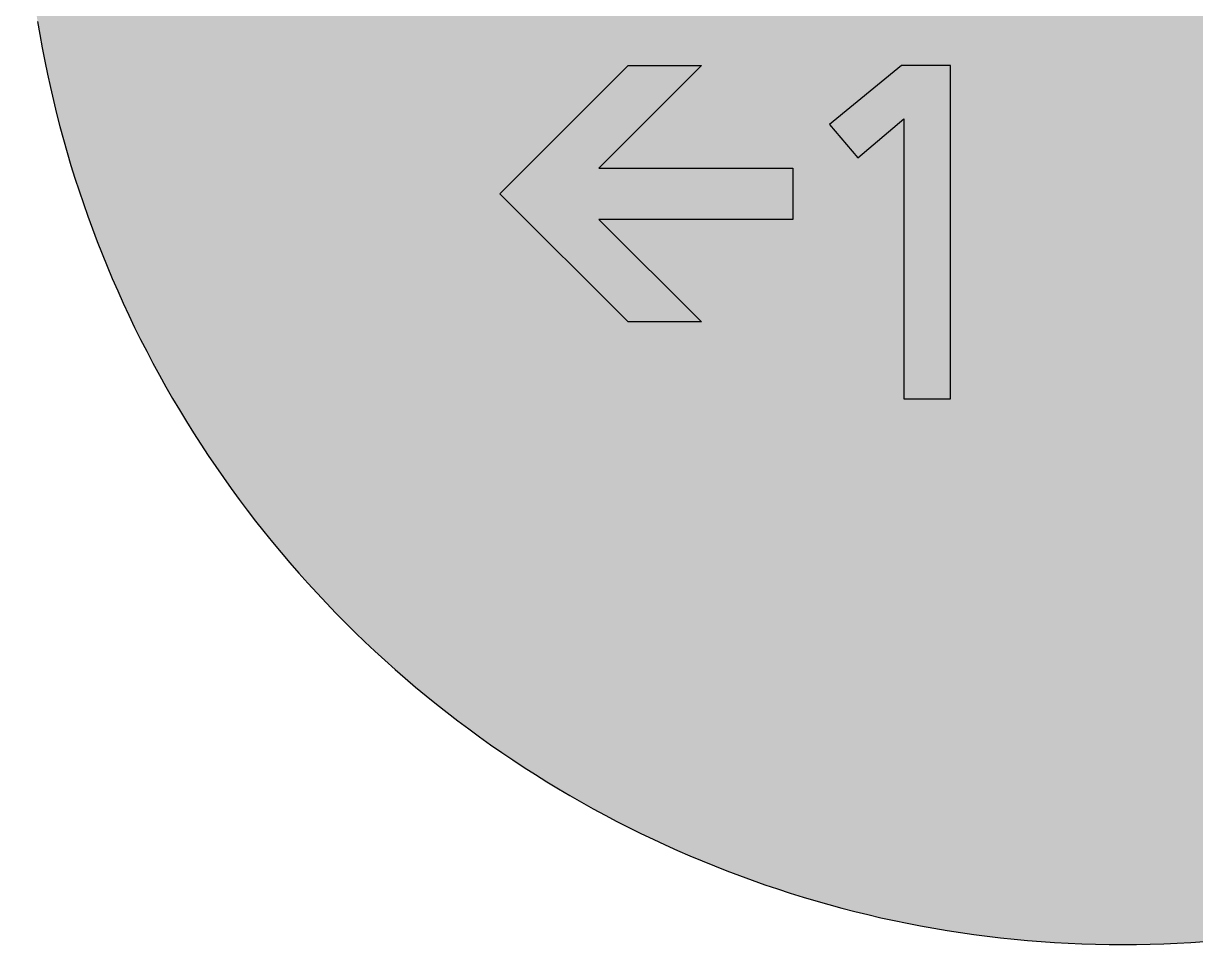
# Model space of a CAD drawing. Header units: millimetres. Extents: x 0 to 212, y 0 to 212.
# Drawn here: x 0.1 to 112.9, y 0.1 to 88.8 of the extents above; entities that cross this region are included whole.
import ezdxf

# ---------------------------------------------------------------- set-up
doc = ezdxf.new("R2010")
doc.units = ezdxf.units.MM

msp = doc.modelspace()

# ---------------------------------------------------------------- hatches: boundary and pattern name
for color, points in [(254, [(211.7189, 105.8869), (211.709, 107.2007), (211.6861, 108.5139), (211.6455, 109.8245), (211.5871, 111.1326), (211.5134, 112.4407), (211.4245, 113.7437), (211.3204, 115.0468), (211.201, 116.3447), (211.0638, 117.6426), (210.9114, 118.9355), (210.7413, 120.2258), (210.5584, 121.5136), (210.3577, 122.7988), (210.1418, 124.079), (209.9107, 125.3566), (209.6643, 126.6292), (209.4027, 127.8992), (209.1258, 129.1641), (208.8337, 130.4239), (208.5264, 131.6812), (208.2038, 132.936), (207.866, 134.1831), (207.5104, 135.4277), (207.1421, 136.6647), (206.7611, 137.8991), (206.3623, 139.1285), (205.9483, 140.3502), (205.5216, 141.5694), (205.0771, 142.781), (204.6199, 143.9901), (204.1474, 145.1915), (203.6623, 146.3853), (203.1619, 147.574), (202.6463, 148.7576), (202.1154, 149.9362), (201.5693, 151.1046), (201.0105, 152.2705), (200.439, 153.4262), (199.8523, 154.5768), (199.2503, 155.7198), (198.6356, 156.8577), (198.0057, 157.9855), (197.3605, 159.1081), (196.7052, 160.2232), (196.0321, 161.3281), (195.3489, 162.4279), (194.6504, 163.5176), (193.9366, 164.6022), (193.2102, 165.6766), (192.471, 166.7434), (191.7167, 167.8), (190.9521, 168.849), (190.1698, 169.8904), (189.3773, 170.9217), (188.5696, 171.9428), (187.7517, 172.9562), (186.9161, 173.9621), (186.0702, 174.9552), (185.2117, 175.9407), (184.338, 176.9161), (183.454, 177.8838), (182.5549, 178.8389), (181.643, 179.7837), (180.721, 180.7185), (179.7837, 181.643), (178.8389, 182.5549), (177.8838, 183.454), (176.9161, 184.338), (175.9407, 185.2117), (174.9552, 186.0702), (173.9621, 186.9161), (172.9562, 187.7492), (171.9428, 188.5696), (170.9217, 189.3773), (169.8904, 190.1698), (168.849, 190.9496), (167.8, 191.7167), (166.7408, 192.471), (165.6766, 193.2102), (164.6022, 193.9366), (163.5176, 194.6504), (162.4279, 195.3489), (161.3281, 196.0321), (160.2232, 196.7052), (159.1081, 197.3631), (157.9855, 198.0057), (156.8577, 198.6356), (155.7198, 199.2503), (154.5768, 199.8523), (153.4262, 200.439), (152.2705, 201.0131), (151.1046, 201.5719), (149.9362, 202.1154), (148.7576, 202.6463), (147.574, 203.1619), (146.3853, 203.6623), (145.1889, 204.15), (143.9875, 204.6199), (142.781, 205.0796), (141.5694, 205.5216), (140.3502, 205.9483), (139.1285, 206.3623), (137.8991, 206.7611), (136.6647, 207.1446), (135.4252, 207.5129), (134.1831, 207.866), (132.9334, 208.2038), (131.6812, 208.5264), (130.4239, 208.8337), (129.1641, 209.1284), (127.8966, 209.4052), (126.6292, 209.6668), (125.3541, 209.9132), (124.0765, 210.1444), (122.7963, 210.3603), (121.5136, 210.5584), (120.2258, 210.7438), (118.9355, 210.9114), (117.6401, 211.0638), (116.3447, 211.201), (115.0468, 211.3229), (113.7437, 211.4271), (112.4382, 211.516), (111.1326, 211.5896), (109.8245, 211.6455), (108.5113, 211.6861), (107.1982, 211.7115), (105.885, 211.7192), (104.5693, 211.7115), (103.2561, 211.6861), (101.9454, 211.6455), (100.6373, 211.5896), (99.3292, 211.516), (98.0262, 211.4271), (96.7232, 211.3229), (95.4253, 211.201), (94.1273, 211.0638), (92.8345, 210.9114), (91.5441, 210.7438), (90.2564, 210.5584), (88.9711, 210.3603), (87.691, 210.1444), (86.4133, 209.9132), (85.1408, 209.6668), (83.8708, 209.4052), (82.6059, 209.1284), (81.346, 208.8337), (80.0887, 208.5264), (78.834, 208.2038), (77.5868, 207.866), (76.3422, 207.5129), (75.1053, 207.1446), (73.8708, 206.7611), (72.6415, 206.3623), (71.4197, 205.9483), (70.2005, 205.5216), (68.9889, 205.0796), (67.7799, 204.6199), (66.5785, 204.15), (65.3847, 203.6623), (64.196, 203.1619), (63.0123, 202.6463), (61.8338, 202.1154), (60.6628, 201.5719), (59.4995, 201.0131), (58.3438, 200.439), (57.1932, 199.8523), (56.0502, 199.2503), (54.9123, 198.6356), (53.7845, 198.0057), (52.6618, 197.3631), (51.5468, 196.7052), (50.4419, 196.0321), (49.342, 195.3489), (48.2524, 194.6504), (47.1678, 193.9366), (46.0934, 193.2102), (45.0266, 192.471), (43.9699, 191.7167), (42.9209, 190.9496), (41.8795, 190.1698), (40.8483, 189.3773), (39.8272, 188.5696), (38.8137, 187.7492), (37.8079, 186.9161), (36.8148, 186.0702), (35.8292, 185.2117), (34.8539, 184.338), (33.8861, 183.454), (32.9311, 182.5549), (31.9862, 181.643), (31.049, 180.7185), (30.1269, 179.7837), (29.2151, 178.8389), (28.3159, 177.8838), (27.432, 176.9161), (26.5582, 175.9407), (25.6997, 174.9552), (24.8539, 173.9621), (24.0208, 172.9562), (23.2004, 171.9428), (22.3926, 170.9217), (21.6002, 169.8904), (20.8204, 168.849), (20.0533, 167.8), (19.2989, 166.7434), (18.5598, 165.6766), (17.8333, 164.6022), (17.1196, 163.5176), (16.4211, 162.4279), (15.7378, 161.3281), (15.0647, 160.2232), (14.4069, 159.1081), (13.7643, 157.9855), (13.1343, 156.8577), (12.5197, 155.7198), (11.9177, 154.5768), (11.3309, 153.4262), (10.7569, 152.2705), (10.1981, 151.1046), (9.6545, 149.9362), (9.1237, 148.7576), (8.6081, 147.574), (8.1077, 146.3853), (7.62, 145.1915), (7.1501, 143.9901), (6.6904, 142.781), (6.2484, 141.5694), (5.8217, 140.3502), (5.4077, 139.1285), (5.0089, 137.8991), (4.6253, 136.6647), (4.257, 135.4277), (3.904, 134.1831), (3.5662, 132.936), (3.2436, 131.6812), (2.9362, 130.4239), (2.6416, 129.1641), (2.3647, 127.8992), (2.1031, 126.6292), (1.8567, 125.3566), (1.6256, 124.079), (1.4097, 122.7988), (1.2116, 121.5136), (1.0262, 120.2258), (0.8585, 118.9355), (0.7061, 117.6426), (0.569, 116.3447), (0.447, 115.0468), (0.3429, 113.7437), (0.254, 112.4407), (0.1803, 111.1326), (0.1245, 109.8245), (0.0838, 108.5139), (0.0584, 107.2007), (0.0508, 105.885), (0.0584, 104.5718), (0.0838, 103.2586), (0.1245, 101.9454), (0.1803, 100.6373), (0.254, 99.3318), (0.3429, 98.0262), (0.447, 96.7232), (0.569, 95.4253), (0.7061, 94.1299), (0.8585, 92.8345), (1.0262, 91.5441), (1.2116, 90.2564), (1.4097, 88.9737), (1.6256, 87.6935), (1.8567, 86.4159), (2.1031, 85.1408), (2.3647, 83.8733), (2.6416, 82.6059), (2.9362, 81.346), (3.2436, 80.0887), (3.5662, 78.8365), (3.904, 77.5868), (4.257, 76.3448), (4.6253, 75.1053), (5.0089, 73.8708), (5.4077, 72.6415), (5.8217, 71.4197), (6.2484, 70.2005), (6.6904, 68.9889), (7.1501, 67.7824), (7.62, 66.581), (8.1077, 65.3847), (8.6081, 64.196), (9.1237, 63.0123), (9.6545, 61.8338), (10.1981, 60.6654), (10.7569, 59.4995), (11.3309, 58.3438), (11.9177, 57.1932), (12.5197, 56.0502), (13.1343, 54.9123), (13.7643, 53.7845), (14.4069, 52.6618), (15.0647, 51.5468), (15.7378, 50.4419), (16.4211, 49.342), (17.1196, 48.2524), (17.8333, 47.1678), (18.5598, 46.0934), (19.2989, 45.0291), (20.0533, 43.9699), (20.8204, 42.9209), (21.6002, 41.8795), (22.3926, 40.8483), (23.2004, 39.8272), (24.0208, 38.8137), (24.8539, 37.8079), (25.6997, 36.8148), (26.5582, 35.8292), (27.432, 34.8539), (28.3159, 33.8861), (29.2151, 32.9311), (30.1269, 31.9862), (31.049, 31.049), (31.9862, 30.1269), (32.9311, 29.2151), (33.8861, 28.3159), (34.8539, 27.432), (35.8292, 26.5582), (36.8148, 25.6997), (37.8079, 24.8539), (38.8137, 24.0182), (39.8272, 23.2004), (40.8483, 22.3926), (41.8795, 21.6002), (42.9209, 20.8178), (43.9699, 20.0533), (45.0266, 19.2989), (46.0934, 18.5598), (47.1678, 17.8333), (48.2524, 17.1196), (49.342, 16.4211), (50.4419, 15.7378), (51.5468, 15.0647), (52.6618, 14.4094), (53.7845, 13.7643), (54.9123, 13.1343), (56.0502, 12.5197), (57.1932, 11.9177), (58.3438, 11.3309), (59.4995, 10.7594), (60.6628, 10.2006), (61.8338, 9.6545), (63.0123, 9.1237), (64.196, 8.6081), (65.3847, 8.1077), (66.5785, 7.6225), (67.7799, 7.1501), (68.9889, 6.6929), (70.2005, 6.2484), (71.4197, 5.8217), (72.6415, 5.4077), (73.8708, 5.0089), (75.1053, 4.6279), (76.3422, 4.2596), (77.5868, 3.904), (78.834, 3.5662), (80.0887, 3.2436), (81.346, 2.9362), (82.6059, 2.6441), (83.8708, 2.3673), (85.1408, 2.1057), (86.4133, 1.8593), (87.691, 1.6281), (88.9711, 1.4122), (90.2564, 1.2116), (91.5441, 1.0287), (92.8345, 0.8585), (94.1273, 0.7061), (95.4253, 0.569), (96.7232, 0.4496), (98.0262, 0.3454), (99.3292, 0.2565), (100.6373, 0.1829), (101.9454, 0.1245), (103.2561, 0.0838), (104.5693, 0.061), (105.885, 0.0533), (107.1982, 0.061), (108.5113, 0.0838), (109.8245, 0.1245), (111.1326, 0.1829), (112.4382, 0.2565), (113.7437, 0.3454), (115.0468, 0.4496), (116.3447, 0.569), (117.6401, 0.7061), (118.9355, 0.8585), (120.2258, 1.0287), (121.5136, 1.2116), (122.7963, 1.4122), (124.0765, 1.6281), (125.3541, 1.8593), (126.6292, 2.1057), (127.8966, 2.3673), (129.1641, 2.6441), (130.4239, 2.9362), (131.6812, 3.2436), (132.9334, 3.5662), (134.1831, 3.904), (135.4252, 4.2596), (136.6647, 4.6279), (137.8991, 5.0089), (139.1285, 5.4077), (140.3502, 5.8217), (141.5694, 6.2484), (142.781, 6.6929), (143.9875, 7.1501), (145.1889, 7.6225), (146.3853, 8.1077), (147.574, 8.6081), (148.7576, 9.1237), (149.9362, 9.6545), (151.1046, 10.2006), (152.2705, 10.7594), (153.4262, 11.3309), (154.5768, 11.9177), (155.7198, 12.5197), (156.8577, 13.1343), (157.9855, 13.7643), (159.1081, 14.4094), (160.2232, 15.0647), (161.3281, 15.7378), (162.4279, 16.4211), (163.5176, 17.1196), (164.6022, 17.8333), (165.6766, 18.5598), (166.7408, 19.2989), (167.8, 20.0533), (168.849, 20.8178), (169.8904, 21.6002), (170.9217, 22.3926), (171.9428, 23.2004), (172.9562, 24.0182), (173.9621, 24.8539), (174.9552, 25.6997), (175.9407, 26.5582), (176.9161, 27.432), (177.8838, 28.3159), (178.8389, 29.2151), (179.7837, 30.1269), (180.721, 31.049), (181.643, 31.9862), (182.5549, 32.9311), (183.454, 33.8861), (184.338, 34.8539), (185.2117, 35.8292), (186.0702, 36.8148), (186.9161, 37.8079), (187.7517, 38.8137), (188.5696, 39.8272), (189.3773, 40.8483), (190.1698, 41.8795), (190.9521, 42.9209), (191.7167, 43.9699), (192.471, 45.0291), (193.2102, 46.0934), (193.9366, 47.1678), (194.6504, 48.2524), (195.3489, 49.342), (196.0321, 50.4419), (196.7052, 51.5468), (197.3605, 52.6618), (198.0057, 53.7845), (198.6356, 54.9123), (199.2503, 56.0502), (199.8523, 57.1932), (200.439, 58.3438), (201.0105, 59.4995), (201.5693, 60.6654), (202.1154, 61.8338), (202.6463, 63.0123), (203.1619, 64.196), (203.6623, 65.3847), (204.1474, 66.581), (204.6199, 67.7824), (205.0771, 68.9889), (205.5216, 70.2005), (205.9483, 71.4197), (206.3623, 72.6415), (206.7611, 73.8708), (207.1421, 75.1053), (207.5104, 76.3448), (207.866, 77.5868), (208.2038, 78.8365), (208.5264, 80.0887), (208.8337, 81.346), (209.1258, 82.6059), (209.4027, 83.8733), (209.6643, 85.1408), (209.9107, 86.4159), (210.1418, 87.6935), (210.3577, 88.9737), (210.5584, 90.2564), (210.7413, 91.5441), (210.9114, 92.8345), (211.0638, 94.1299), (211.201, 95.4253), (211.3204, 96.7232), (211.4245, 98.0262), (211.5134, 99.3318), (211.5871, 100.6373), (211.6455, 101.9454), (211.6861, 103.2586), (211.709, 104.5718), (211.7166, 105.885)]), (59, [(45.9133, 72.3731), (58.2605, 84.7203), (65.3161, 84.7203), (55.4383, 74.8425), (74.1355, 74.8425), (74.1355, 69.9036), (55.4383, 69.9036), (65.3161, 60.0258), (58.2605, 60.0258)]), (59, [(84.8184, 52.6175), (89.3135, 52.6175), (89.3135, 84.7203), (84.5894, 84.7203), (77.6633, 79.0328), (80.3698, 75.8222), (84.8184, 79.5828)])]:
    msp.add_hatch(color=color).paths.add_polyline_path(points)
h = msp.add_hatch(color=59)
edge = h.paths.add_edge_path()
edge.add_line((106.2358, 68.622), (106.233, 68.1228))
edge.add_line((106.233, 68.1228), (106.233, 67.6402))
edge.add_line((106.233, 67.6402), (106.2279, 67.1678))
edge.add_line((106.2279, 67.1678), (106.2228, 66.708))
edge.add_line((106.2228, 66.708), (106.2177, 66.261))
edge.add_line((106.2177, 66.261), (106.2076, 65.8266))
edge.add_line((106.2076, 65.8266), (106.1999, 65.4025))
edge.add_line((106.1999, 65.4025), (106.1872, 64.991))
edge.add_line((106.1872, 64.991), (106.1745, 64.5897))
edge.add_line((106.1745, 64.5897), (106.1618, 64.201))
edge.add_line((106.1618, 64.201), (106.1466, 63.8226))
edge.add_line((106.1466, 63.8226), (106.1288, 63.4543))
edge.add_line((106.1288, 63.4543), (106.1085, 63.0987))
edge.add_line((106.1085, 63.0987), (106.0882, 62.7532))
edge.add_line((106.0882, 62.7532), (106.0679, 62.418))
edge.add_line((106.0679, 62.418), (106.0425, 62.0954))
edge.add_line((106.0425, 62.0954), (106.0171, 61.7804))
edge.add_line((106.0171, 61.7804), (105.9917, 61.4756))
edge.add_line((105.9917, 61.4756), (105.9612, 61.1835))
edge.add_line((105.9612, 61.1835), (105.9307, 60.899))
edge.add_line((105.9307, 60.899), (105.9002, 60.6247))
edge.add_line((105.9002, 60.6247), (105.8647, 60.358))
edge.add_line((105.8647, 60.358), (105.8291, 60.104))
edge.add_line((105.8291, 60.104), (105.791, 59.8576))
edge.add_line((105.791, 59.8576), (105.7529, 59.6189))
edge.add_line((105.7529, 59.6189), (105.7123, 59.3903))
edge.add_line((105.7123, 59.3903), (105.6691, 59.1718))
edge.add_line((105.6691, 59.1718), (105.6234, 58.961))
edge.add_line((105.6234, 58.961), (105.5776, 58.7578))
edge.add_line((105.5776, 58.7578), (105.5294, 58.5622))
edge.add_line((105.5294, 58.5622), (105.4786, 58.3768))
edge.add_line((105.4786, 58.3768), (105.4252, 58.199))
edge.add_line((105.4252, 58.199), (105.3719, 58.0288))
edge.add_line((105.3719, 58.0288), (105.316, 57.8663))
edge.add_line((105.316, 57.8663), (105.2576, 57.7113))
edge.add_line((105.2576, 57.7113), (105.1966, 57.564))
edge.add_line((105.1966, 57.564), (105.1357, 57.4243))
edge.add_line((105.1357, 57.4243), (105.0722, 57.2897))
edge.add_line((105.0722, 57.2897), (105.0061, 57.1652))
edge.add_line((105.0061, 57.1652), (104.9376, 57.0433))
edge.add_line((104.9376, 57.0433), (104.869, 56.9316))
edge.add_line((104.869, 56.9316), (104.7953, 56.8249))
edge.add_line((104.7953, 56.8249), (104.7217, 56.7258))
edge.add_line((104.7217, 56.7258), (104.6455, 56.6318))
edge.add_line((104.6455, 56.6318), (104.5667, 56.5429))
edge.add_line((104.5667, 56.5429), (104.4854, 56.4617))
edge.add_line((104.4854, 56.4617), (104.4042, 56.3855))
edge.add_line((104.4042, 56.3855), (104.3178, 56.3169))
edge.add_line((104.3178, 56.3169), (104.2314, 56.2508))
edge.add_line((104.2314, 56.2508), (104.1425, 56.1899))
edge.add_line((104.1425, 56.1899), (104.0511, 56.1365))
edge.add_line((104.0511, 56.1365), (103.9571, 56.0857))
edge.add_line((103.9571, 56.0857), (103.8631, 56.0426))
edge.add_line((103.8631, 56.0426), (103.7641, 56.0019))
edge.add_line((103.7641, 56.0019), (103.665, 55.9664))
edge.add_line((103.665, 55.9664), (103.5609, 55.9359))
edge.add_line((103.5609, 55.9359), (103.4567, 55.9079))
edge.add_line((103.4567, 55.9079), (103.3501, 55.8851))
edge.add_line((103.3501, 55.8851), (103.2408, 55.8673))
edge.add_line((103.2408, 55.8673), (103.1291, 55.8521))
edge.add_line((103.1291, 55.8521), (103.0148, 55.8394))
edge.add_line((103.0148, 55.8394), (102.8979, 55.8317))
edge.add_line((102.8979, 55.8317), (102.7786, 55.8267))
edge.add_line((102.7786, 55.8267), (102.6566, 55.8267))
edge.add_line((102.6566, 55.8267), (102.5322, 55.8267))
edge.add_line((102.5322, 55.8267), (102.4077, 55.8343))
edge.add_line((102.4077, 55.8343), (102.2883, 55.8444))
edge.add_line((102.2883, 55.8444), (102.1715, 55.8571))
edge.add_line((102.1715, 55.8571), (102.0572, 55.8775))
edge.add_line((102.0572, 55.8775), (101.9429, 55.9003))
edge.add_line((101.9429, 55.9003), (101.8337, 55.9283))
edge.add_line((101.8337, 55.9283), (101.727, 55.9613))
edge.add_line((101.727, 55.9613), (101.6229, 55.9994))
edge.add_line((101.6229, 55.9994), (101.5187, 56.0426))
edge.add_line((101.5187, 56.0426), (101.4197, 56.0883))
edge.add_line((101.4197, 56.0883), (101.3231, 56.1416))
edge.add_line((101.3231, 56.1416), (101.2266, 56.2))
edge.add_line((101.2266, 56.2), (101.1352, 56.2635))
edge.add_line((101.1352, 56.2635), (101.0437, 56.3321))
edge.add_line((101.0437, 56.3321), (100.9574, 56.4058))
edge.add_line((100.9574, 56.4058), (100.871, 56.4871))
edge.add_line((100.871, 56.4871), (100.7872, 56.5709))
edge.add_line((100.7872, 56.5709), (100.7085, 56.6623))
edge.add_line((100.7085, 56.6623), (100.6297, 56.7614))
edge.add_line((100.6297, 56.7614), (100.5535, 56.8655))
edge.add_line((100.5535, 56.8655), (100.4773, 56.9747))
edge.add_line((100.4773, 56.9747), (100.4062, 57.0916))
edge.add_line((100.4062, 57.0916), (100.3376, 57.2135))
edge.add_line((100.3376, 57.2135), (100.269, 57.343))
edge.add_line((100.269, 57.343), (100.203, 57.4802))
edge.add_line((100.203, 57.4802), (100.1395, 57.6224))
edge.add_line((100.1395, 57.6224), (100.0785, 57.7723))
edge.add_line((100.0785, 57.7723), (100.0201, 57.9272))
edge.add_line((100.0201, 57.9272), (99.9617, 58.0923))
edge.add_line((99.9617, 58.0923), (99.9058, 58.2625))
edge.add_line((99.9058, 58.2625), (99.855, 58.4403))
edge.add_line((99.855, 58.4403), (99.8017, 58.6257))
edge.add_line((99.8017, 58.6257), (99.7534, 58.8188))
edge.add_line((99.7534, 58.8188), (99.7052, 59.0194))
edge.add_line((99.7052, 59.0194), (99.662, 59.2277))
edge.add_line((99.662, 59.2277), (99.6163, 59.4436))
edge.add_line((99.6163, 59.4436), (99.5756, 59.6671))
edge.add_line((99.5756, 59.6671), (99.535, 59.8983))
edge.add_line((99.535, 59.8983), (99.4994, 60.1396))
edge.add_line((99.4994, 60.1396), (99.4613, 60.386))
edge.add_line((99.4613, 60.386), (99.4283, 60.6425))
edge.add_line((99.4283, 60.6425), (99.3953, 60.9092))
edge.add_line((99.3953, 60.9092), (99.3648, 61.1835))
edge.add_line((99.3648, 61.1835), (99.3343, 61.4655))
edge.add_line((99.3343, 61.4655), (99.3089, 61.755))
edge.add_line((99.3089, 61.755), (99.281, 62.0573))
edge.add_line((99.281, 62.0573), (99.2581, 62.3646))
edge.add_line((99.2581, 62.3646), (99.2353, 62.6847))
edge.add_line((99.2353, 62.6847), (99.2149, 63.0098))
edge.add_line((99.2149, 63.0098), (99.1946, 63.3476))
edge.add_line((99.1946, 63.3476), (99.1768, 63.693))
edge.add_line((99.1768, 63.693), (99.1616, 64.0486))
edge.add_line((99.1616, 64.0486), (99.1464, 64.4144))
edge.add_line((99.1464, 64.4144), (99.1337, 64.7903))
edge.add_line((99.1337, 64.7903), (99.1235, 65.1739))
edge.add_line((99.1235, 65.1739), (99.1133, 65.5701))
edge.add_line((99.1133, 65.5701), (99.1032, 65.974))
edge.add_line((99.1032, 65.974), (99.0956, 66.388))
edge.add_line((99.0956, 66.388), (99.0905, 66.8147))
edge.add_line((99.0905, 66.8147), (99.0854, 67.249))
edge.add_line((99.0854, 67.249), (99.0829, 67.6961))
edge.add_line((99.0829, 67.6961), (99.0803, 68.1533))
edge.add_line((99.0803, 68.1533), (99.0803, 68.6206))
edge.add_line((99.0803, 68.6206), (99.0803, 69.0956))
edge.add_line((99.0803, 69.0956), (99.0829, 69.5604))
edge.add_line((99.0829, 69.5604), (99.0854, 70.0151))
edge.add_line((99.0854, 70.0151), (99.0905, 70.4596))
edge.add_line((99.0905, 70.4596), (99.0981, 70.8914))
edge.add_line((99.0981, 70.8914), (99.1057, 71.313))
edge.add_line((99.1057, 71.313), (99.1159, 71.7245))
edge.add_line((99.1159, 71.7245), (99.1286, 72.1233))
edge.add_line((99.1286, 72.1233), (99.1413, 72.5145))
edge.add_line((99.1413, 72.5145), (99.1565, 72.8955))
edge.add_line((99.1565, 72.8955), (99.1718, 73.2638))
edge.add_line((99.1718, 73.2638), (99.1895, 73.6244))
edge.add_line((99.1895, 73.6244), (99.2099, 73.975))
edge.add_line((99.2099, 73.975), (99.2302, 74.3153))
edge.add_line((99.2302, 74.3153), (99.253, 74.6481))
edge.add_line((99.253, 74.6481), (99.2784, 74.9681))
edge.add_line((99.2784, 74.9681), (99.3038, 75.2805))
edge.add_line((99.3038, 75.2805), (99.3318, 75.5828))
edge.add_line((99.3318, 75.5828), (99.3597, 75.8774))
edge.add_line((99.3597, 75.8774), (99.3927, 76.1619))
edge.add_line((99.3927, 76.1619), (99.4258, 76.4388))
edge.add_line((99.4258, 76.4388), (99.4588, 76.7055))
edge.add_line((99.4588, 76.7055), (99.4969, 76.962))
edge.add_line((99.4969, 76.962), (99.535, 77.2135))
edge.add_line((99.535, 77.2135), (99.5731, 77.4548))
edge.add_line((99.5731, 77.4548), (99.6163, 77.6884))
edge.add_line((99.6163, 77.6884), (99.6594, 77.912))
edge.add_line((99.6594, 77.912), (99.7052, 78.1279))
edge.add_line((99.7052, 78.1279), (99.7534, 78.3387))
edge.add_line((99.7534, 78.3387), (99.8017, 78.5393))
edge.add_line((99.8017, 78.5393), (99.8525, 78.7324))
edge.add_line((99.8525, 78.7324), (99.9058, 78.9178))
edge.add_line((99.9058, 78.9178), (99.9592, 79.0956))
edge.add_line((99.9592, 79.0956), (100.0176, 79.2658))
edge.add_line((100.0176, 79.2658), (100.076, 79.4283))
edge.add_line((100.076, 79.4283), (100.1344, 79.5833))
edge.add_line((100.1344, 79.5833), (100.1979, 79.7331))
edge.add_line((100.1979, 79.7331), (100.2614, 79.8754))
edge.add_line((100.2614, 79.8754), (100.3275, 80.01))
edge.add_line((100.3275, 80.01), (100.396, 80.1395))
edge.add_line((100.396, 80.1395), (100.4672, 80.2615))
edge.add_line((100.4672, 80.2615), (100.5383, 80.3758))
edge.add_line((100.5383, 80.3758), (100.6119, 80.485))
edge.add_line((100.6119, 80.485), (100.6881, 80.5891))
edge.add_line((100.6881, 80.5891), (100.7669, 80.6856))
edge.add_line((100.7669, 80.6856), (100.8482, 80.7745))
edge.add_line((100.8482, 80.7745), (100.9294, 80.8609))
edge.add_line((100.9294, 80.8609), (101.0133, 80.9396))
edge.add_line((101.0133, 80.9396), (101.1022, 81.0133))
edge.add_line((101.1022, 81.0133), (101.1885, 81.0793))
edge.add_line((101.1885, 81.0793), (101.28, 81.1428))
edge.add_line((101.28, 81.1428), (101.3739, 81.1987))
edge.add_line((101.3739, 81.1987), (101.4679, 81.2495))
edge.add_line((101.4679, 81.2495), (101.5644, 81.2978))
edge.add_line((101.5644, 81.2978), (101.6635, 81.3384))
edge.add_line((101.6635, 81.3384), (101.7651, 81.3765))
edge.add_line((101.7651, 81.3765), (101.8692, 81.407))
edge.add_line((101.8692, 81.407), (101.9759, 81.4349))
edge.add_line((101.9759, 81.4349), (102.0826, 81.4578))
edge.add_line((102.0826, 81.4578), (102.1944, 81.4756))
edge.add_line((102.1944, 81.4756), (102.3061, 81.4908))
edge.add_line((102.3061, 81.4908), (102.4204, 81.501))
edge.add_line((102.4204, 81.501), (102.5373, 81.5061))
edge.add_line((102.5373, 81.5061), (102.6566, 81.5086))
edge.add_line((102.6566, 81.5086), (102.7735, 81.5061))
edge.add_line((102.7735, 81.5061), (102.8903, 81.501))
edge.add_line((102.8903, 81.501), (103.0021, 81.4934))
edge.add_line((103.0021, 81.4934), (103.1138, 81.4807))
edge.add_line((103.1138, 81.4807), (103.2205, 81.4654))
edge.add_line((103.2205, 81.4654), (103.3272, 81.4451))
edge.add_line((103.3272, 81.4451), (103.4339, 81.4222))
edge.add_line((103.4339, 81.4222), (103.5355, 81.3943))
edge.add_line((103.5355, 81.3943), (103.6345, 81.3613))
edge.add_line((103.6345, 81.3613), (103.7336, 81.3257))
edge.add_line((103.7336, 81.3257), (103.8301, 81.2851))
edge.add_line((103.8301, 81.2851), (103.9241, 81.2394))
edge.add_line((103.9241, 81.2394), (104.0155, 81.1886))
edge.add_line((104.0155, 81.1886), (104.107, 81.1327))
edge.add_line((104.107, 81.1327), (104.1933, 81.0692))
edge.add_line((104.1933, 81.0692), (104.2797, 81.0031))
edge.add_line((104.2797, 81.0031), (104.3635, 80.932))
edge.add_line((104.3635, 80.932), (104.4473, 80.8533))
edge.add_line((104.4473, 80.8533), (104.5261, 80.7695))
edge.add_line((104.5261, 80.7695), (104.6048, 80.6806))
edge.add_line((104.6048, 80.6806), (104.681, 80.584))
edge.add_line((104.681, 80.584), (104.7547, 80.4824))
edge.add_line((104.7547, 80.4824), (104.8283, 80.3758))
edge.add_line((104.8283, 80.3758), (104.8969, 80.2589))
edge.add_line((104.8969, 80.2589), (104.9655, 80.1395))
edge.add_line((104.9655, 80.1395), (105.0315, 80.01))
edge.add_line((105.0315, 80.01), (105.0976, 79.8754))
edge.add_line((105.0976, 79.8754), (105.1611, 79.7331))
edge.add_line((105.1611, 79.7331), (105.222, 79.5833))
edge.add_line((105.222, 79.5833), (105.2805, 79.4258))
edge.add_line((105.2805, 79.4258), (105.3363, 79.2607))
edge.add_line((105.3363, 79.2607), (105.3922, 79.088))
edge.add_line((105.3922, 79.088), (105.4456, 78.9076))
edge.add_line((105.4456, 78.9076), (105.4964, 78.7197))
edge.add_line((105.4964, 78.7197), (105.5472, 78.5241))
edge.add_line((105.5472, 78.5241), (105.5954, 78.3184))
edge.add_line((105.5954, 78.3184), (105.6411, 78.105))
edge.add_line((105.6411, 78.105), (105.6843, 77.884))
edge.add_line((105.6843, 77.884), (105.7275, 77.6529))
edge.add_line((105.7275, 77.6529), (105.7681, 77.4141))
edge.add_line((105.7681, 77.4141), (105.8062, 77.1652))
edge.add_line((105.8062, 77.1652), (105.8443, 76.9087))
edge.add_line((105.8443, 76.9087), (105.8799, 76.642))
edge.add_line((105.8799, 76.642), (105.9129, 76.3651))
edge.add_line((105.9129, 76.3651), (105.9459, 76.0781))
edge.add_line((105.9459, 76.0781), (105.9739, 75.7834))
edge.add_line((105.9739, 75.7834), (106.0044, 75.4786))
edge.add_line((106.0044, 75.4786), (106.0298, 75.1611))
edge.add_line((106.0298, 75.1611), (106.0552, 74.836))
edge.add_line((106.0552, 74.836), (106.078, 74.5007))
edge.add_line((106.078, 74.5007), (106.1009, 74.1528))
edge.add_line((106.1009, 74.1528), (106.1212, 73.7946))
edge.add_line((106.1212, 73.7946), (106.139, 73.4263))
edge.add_line((106.139, 73.4263), (106.1568, 73.0479))
edge.add_line((106.1568, 73.0479), (106.172, 72.6567))
edge.add_line((106.172, 72.6567), (106.1847, 72.2554))
edge.add_line((106.1847, 72.2554), (106.1974, 71.8439))
edge.add_line((106.1974, 71.8439), (106.2076, 71.4172))
edge.add_line((106.2076, 71.4172), (106.2152, 70.9828))
edge.add_line((106.2152, 70.9828), (106.2228, 70.5333))
edge.add_line((106.2228, 70.5333), (106.2279, 70.0735))
edge.add_line((106.2279, 70.0735), (106.2304, 69.6011))
edge.add_line((106.2304, 69.6011), (106.233, 69.1185))
edge.add_line((106.233, 69.1185), (106.2355, 68.6206))
edge = h.paths.add_edge_path(flags=16)
edge.add_line((110.7765, 68.622), (110.7745, 69.1794))
edge.add_line((110.7745, 69.1794), (110.7694, 69.7255))
edge.add_line((110.7694, 69.7255), (110.7592, 70.2615))
edge.add_line((110.7592, 70.2615), (110.7491, 70.7873))
edge.add_line((110.7491, 70.7873), (110.7338, 71.3003))
edge.add_line((110.7338, 71.3003), (110.7135, 71.8058))
edge.add_line((110.7135, 71.8058), (110.6932, 72.2986))
edge.add_line((110.6932, 72.2986), (110.6678, 72.7812))
edge.add_line((110.6678, 72.7812), (110.6373, 73.2536))
edge.add_line((110.6373, 73.2536), (110.6043, 73.7159))
edge.add_line((110.6043, 73.7159), (110.5687, 74.168))
edge.add_line((110.5687, 74.168), (110.5281, 74.61))
edge.add_line((110.5281, 74.61), (110.4849, 75.0418))
edge.add_line((110.4849, 75.0418), (110.4392, 75.4634))
edge.add_line((110.4392, 75.4634), (110.3859, 75.8749))
edge.add_line((110.3859, 75.8749), (110.3325, 76.2762))
edge.add_line((110.3325, 76.2762), (110.2741, 76.6674))
edge.add_line((110.2741, 76.6674), (110.2106, 77.0509))
edge.add_line((110.2106, 77.0509), (110.1446, 77.4217))
edge.add_line((110.1446, 77.4217), (110.076, 77.785))
edge.add_line((110.076, 77.785), (109.9998, 78.138))
edge.add_line((109.9998, 78.138), (109.9236, 78.4809))
edge.add_line((109.9236, 78.4809), (109.8398, 78.8162))
edge.add_line((109.8398, 78.8162), (109.7534, 79.1388))
edge.add_line((109.7534, 79.1388), (109.6645, 79.4537))
edge.add_line((109.6645, 79.4537), (109.5705, 79.7611))
edge.add_line((109.5705, 79.7611), (109.4715, 80.0583))
edge.add_line((109.4715, 80.0583), (109.3699, 80.3453))
edge.add_line((109.3699, 80.3453), (109.2632, 80.6221))
edge.add_line((109.2632, 80.6221), (109.1514, 80.8914))
edge.add_line((109.1514, 80.8914), (109.0371, 81.153))
edge.add_line((109.0371, 81.153), (108.9177, 81.4045))
edge.add_line((108.9177, 81.4045), (108.7933, 81.6483))
edge.add_line((108.7933, 81.6483), (108.6663, 81.882))
edge.add_line((108.6663, 81.882), (108.5342, 82.108))
edge.add_line((108.5342, 82.108), (108.397, 82.3239))
edge.add_line((108.397, 82.3239), (108.2548, 82.5322))
edge.add_line((108.2548, 82.5322), (108.11, 82.7329))
edge.add_line((108.11, 82.7329), (107.9602, 82.9234))
edge.add_line((107.9602, 82.9234), (107.8052, 83.1063))
edge.add_line((107.8052, 83.1063), (107.6452, 83.2815))
edge.add_line((107.6452, 83.2815), (107.4826, 83.4466))
edge.add_line((107.4826, 83.4466), (107.315, 83.6066))
edge.add_line((107.315, 83.6066), (107.1423, 83.7565))
edge.add_line((107.1423, 83.7565), (106.9645, 83.8987))
edge.add_line((106.9645, 83.8987), (106.7816, 84.0334))
edge.add_line((106.7816, 84.0334), (106.5936, 84.1604))
edge.add_line((106.5936, 84.1604), (106.4031, 84.2797))
edge.add_line((106.4031, 84.2797), (106.205, 84.3915))
edge.add_line((106.205, 84.3915), (106.0044, 84.4931))
edge.add_line((106.0044, 84.4931), (105.7986, 84.5896))
edge.add_line((105.7986, 84.5896), (105.5853, 84.6785))
edge.add_line((105.5853, 84.6785), (105.3694, 84.7598))
edge.add_line((105.3694, 84.7598), (105.1484, 84.8335))
edge.add_line((105.1484, 84.8335), (104.9223, 84.8995))
edge.add_line((104.9223, 84.8995), (104.6912, 84.9579))
edge.add_line((104.6912, 84.9579), (104.455, 85.0087))
edge.add_line((104.455, 85.0087), (104.2137, 85.0544))
edge.add_line((104.2137, 85.0544), (103.9673, 85.0925))
edge.add_line((103.9673, 85.0925), (103.7158, 85.123))
edge.add_line((103.7158, 85.123), (103.4593, 85.1459))
edge.add_line((103.4593, 85.1459), (103.1977, 85.1637))
edge.add_line((103.1977, 85.1637), (102.9284, 85.1738))
edge.add_line((102.9284, 85.1738), (102.6566, 85.1764))
edge.add_line((102.6566, 85.1764), (102.3823, 85.1738))
edge.add_line((102.3823, 85.1738), (102.1131, 85.1637))
edge.add_line((102.1131, 85.1637), (101.8489, 85.1459))
edge.add_line((101.8489, 85.1459), (101.5898, 85.123))
edge.add_line((101.5898, 85.123), (101.3358, 85.0925))
edge.add_line((101.3358, 85.0925), (101.0895, 85.0544))
edge.add_line((101.0895, 85.0544), (100.8456, 85.0087))
edge.add_line((100.8456, 85.0087), (100.6069, 84.9579))
edge.add_line((100.6069, 84.9579), (100.3757, 84.8995))
edge.add_line((100.3757, 84.8995), (100.1471, 84.8335))
edge.add_line((100.1471, 84.8335), (99.9236, 84.7598))
edge.add_line((99.9236, 84.7598), (99.7077, 84.6785))
edge.add_line((99.7077, 84.6785), (99.4943, 84.5896))
edge.add_line((99.4943, 84.5896), (99.2861, 84.4931))
edge.add_line((99.2861, 84.4931), (99.0829, 84.3915))
edge.add_line((99.0829, 84.3915), (98.8847, 84.2797))
edge.add_line((98.8847, 84.2797), (98.6917, 84.1604))
edge.add_line((98.6917, 84.1604), (98.5037, 84.0334))
edge.add_line((98.5037, 84.0334), (98.3209, 83.8987))
edge.add_line((98.3209, 83.8987), (98.1431, 83.7565))
edge.add_line((98.1431, 83.7565), (97.9678, 83.6066))
edge.add_line((97.9678, 83.6066), (97.7976, 83.4466))
edge.add_line((97.7976, 83.4466), (97.6351, 83.2815))
edge.add_line((97.6351, 83.2815), (97.475, 83.1063))
edge.add_line((97.475, 83.1063), (97.3176, 82.9234))
edge.add_line((97.3176, 82.9234), (97.1677, 82.7329))
edge.add_line((97.1677, 82.7329), (97.0204, 82.5322))
edge.add_line((97.0204, 82.5322), (96.8807, 82.3239))
edge.add_line((96.8807, 82.3239), (96.7435, 82.108))
edge.add_line((96.7435, 82.108), (96.6089, 81.882))
edge.add_line((96.6089, 81.882), (96.4819, 81.6483))
edge.add_line((96.4819, 81.6483), (96.3574, 81.4045))
edge.add_line((96.3574, 81.4045), (96.2381, 81.153))
edge.add_line((96.2381, 81.153), (96.1212, 80.8914))
edge.add_line((96.1212, 80.8914), (96.0095, 80.6221))
edge.add_line((96.0095, 80.6221), (95.9028, 80.3453))
edge.add_line((95.9028, 80.3453), (95.8012, 80.0583))
edge.add_line((95.8012, 80.0583), (95.7021, 79.7611))
edge.add_line((95.7021, 79.7611), (95.6081, 79.4537))
edge.add_line((95.6081, 79.4537), (95.5167, 79.1388))
edge.add_line((95.5167, 79.1388), (95.4303, 78.8162))
edge.add_line((95.4303, 78.8162), (95.3491, 78.4809))
edge.add_line((95.3491, 78.4809), (95.2703, 78.138))
edge.add_line((95.2703, 78.138), (95.1941, 77.785))
edge.add_line((95.1941, 77.785), (95.1255, 77.4217))
edge.add_line((95.1255, 77.4217), (95.0595, 77.0509))
edge.add_line((95.0595, 77.0509), (94.996, 76.6674))
edge.add_line((94.996, 76.6674), (94.9376, 76.2762))
edge.add_line((94.9376, 76.2762), (94.8817, 75.8749))
edge.add_line((94.8817, 75.8749), (94.8309, 75.4634))
edge.add_line((94.8309, 75.4634), (94.7826, 75.0418))
edge.add_line((94.7826, 75.0418), (94.7395, 74.61))
edge.add_line((94.7395, 74.61), (94.6988, 74.168))
edge.add_line((94.6988, 74.168), (94.6633, 73.7159))
edge.add_line((94.6633, 73.7159), (94.6302, 73.2536))
edge.add_line((94.6302, 73.2536), (94.6023, 72.7812))
edge.add_line((94.6023, 72.7812), (94.5769, 72.2986))
edge.add_line((94.5769, 72.2986), (94.554, 71.8058))
edge.add_line((94.554, 71.8058), (94.5363, 71.3003))
edge.add_line((94.5363, 71.3003), (94.521, 70.7873))
edge.add_line((94.521, 70.7873), (94.5083, 70.2615))
edge.add_line((94.5083, 70.2615), (94.5007, 69.7255))
edge.add_line((94.5007, 69.7255), (94.4956, 69.1794))
edge.add_line((94.4956, 69.1794), (94.4931, 68.6206))
edge.add_line((94.4931, 68.6206), (94.4956, 68.0618))
edge.add_line((94.4956, 68.0618), (94.5007, 67.5157))
edge.add_line((94.5007, 67.5157), (94.5083, 66.9798))
edge.add_line((94.5083, 66.9798), (94.521, 66.4566))
edge.add_line((94.521, 66.4566), (94.5363, 65.9409))
edge.add_line((94.5363, 65.9409), (94.554, 65.438))
edge.add_line((94.554, 65.438), (94.5769, 64.9453))
edge.add_line((94.5769, 64.9453), (94.6023, 64.4627))
edge.add_line((94.6023, 64.4627), (94.6302, 63.9928))
edge.add_line((94.6302, 63.9928), (94.6633, 63.5305))
edge.add_line((94.6633, 63.5305), (94.6988, 63.0809))
edge.add_line((94.6988, 63.0809), (94.7395, 62.6389))
edge.add_line((94.7395, 62.6389), (94.7826, 62.2097))
edge.add_line((94.7826, 62.2097), (94.8309, 61.7906))
edge.add_line((94.8309, 61.7906), (94.8817, 61.3791))
edge.add_line((94.8817, 61.3791), (94.9376, 60.9803))
edge.add_line((94.9376, 60.9803), (94.996, 60.5892))
edge.add_line((94.996, 60.5892), (95.0595, 60.2082))
edge.add_line((95.0595, 60.2082), (95.1255, 59.8399))
edge.add_line((95.1255, 59.8399), (95.1941, 59.4792))
edge.add_line((95.1941, 59.4792), (95.2703, 59.1261))
edge.add_line((95.2703, 59.1261), (95.3491, 58.7858))
edge.add_line((95.3491, 58.7858), (95.4303, 58.453))
edge.add_line((95.4303, 58.453), (95.5167, 58.1304))
edge.add_line((95.5167, 58.1304), (95.6081, 57.818))
edge.add_line((95.6081, 57.818), (95.7021, 57.5158))
edge.add_line((95.7021, 57.5158), (95.8012, 57.2211))
edge.add_line((95.8012, 57.2211), (95.9028, 56.9341))
edge.add_line((95.9028, 56.9341), (96.0095, 56.6572))
edge.add_line((96.0095, 56.6572), (96.1212, 56.3905))
edge.add_line((96.1212, 56.3905), (96.2381, 56.134))
edge.add_line((96.2381, 56.134), (96.3574, 55.8825))
edge.add_line((96.3574, 55.8825), (96.4819, 55.6438))
edge.add_line((96.4819, 55.6438), (96.6089, 55.4101))
edge.add_line((96.6089, 55.4101), (96.7435, 55.1866))
edge.add_line((96.7435, 55.1866), (96.8807, 54.9732))
edge.add_line((96.8807, 54.9732), (97.0204, 54.7675))
edge.add_line((97.0204, 54.7675), (97.1677, 54.5694))
edge.add_line((97.1677, 54.5694), (97.3176, 54.3789))
edge.add_line((97.3176, 54.3789), (97.475, 54.1985))
edge.add_line((97.475, 54.1985), (97.6351, 54.0258))
edge.add_line((97.6351, 54.0258), (97.7976, 53.8607))
edge.add_line((97.7976, 53.8607), (97.9678, 53.7032))
edge.add_line((97.9678, 53.7032), (98.1431, 53.5559))
edge.add_line((98.1431, 53.5559), (98.3209, 53.4162))
edge.add_line((98.3209, 53.4162), (98.5037, 53.2816))
edge.add_line((98.5037, 53.2816), (98.6917, 53.1571))
edge.add_line((98.6917, 53.1571), (98.8847, 53.0403))
edge.add_line((98.8847, 53.0403), (99.0829, 52.9311))
edge.add_line((99.0829, 52.9311), (99.2861, 52.8295))
edge.add_line((99.2861, 52.8295), (99.4943, 52.7329))
edge.add_line((99.4943, 52.7329), (99.7077, 52.6466))
edge.add_line((99.7077, 52.6466), (99.9236, 52.5678))
edge.add_line((99.9236, 52.5678), (100.1471, 52.4942))
edge.add_line((100.1471, 52.4942), (100.3757, 52.4307))
edge.add_line((100.3757, 52.4307), (100.6069, 52.3723))
edge.add_line((100.6069, 52.3723), (100.8456, 52.3215))
edge.add_line((100.8456, 52.3215), (101.0895, 52.2783))
edge.add_line((101.0895, 52.2783), (101.3358, 52.2402))
edge.add_line((101.3358, 52.2402), (101.5898, 52.2097))
edge.add_line((101.5898, 52.2097), (101.8489, 52.1868))
edge.add_line((101.8489, 52.1868), (102.1131, 52.1716))
edge.add_line((102.1131, 52.1716), (102.3823, 52.1614))
edge.add_line((102.3823, 52.1614), (102.6566, 52.1564))
edge.add_line((102.6566, 52.1564), (102.9284, 52.1614))
edge.add_line((102.9284, 52.1614), (103.1977, 52.1716))
edge.add_line((103.1977, 52.1716), (103.4593, 52.1868))
edge.add_line((103.4593, 52.1868), (103.7158, 52.2097))
edge.add_line((103.7158, 52.2097), (103.9673, 52.2402))
edge.add_line((103.9673, 52.2402), (104.2137, 52.2783))
edge.add_line((104.2137, 52.2783), (104.455, 52.3215))
edge.add_line((104.455, 52.3215), (104.6912, 52.3723))
edge.add_line((104.6912, 52.3723), (104.9223, 52.4307))
edge.add_line((104.9223, 52.4307), (105.1484, 52.4942))
edge.add_line((105.1484, 52.4942), (105.3694, 52.5678))
edge.add_line((105.3694, 52.5678), (105.5853, 52.6466))
edge.add_line((105.5853, 52.6466), (105.7986, 52.7329))
edge.add_line((105.7986, 52.7329), (106.0044, 52.8295))
edge.add_line((106.0044, 52.8295), (106.205, 52.9311))
edge.add_line((106.205, 52.9311), (106.4031, 53.0403))
edge.add_line((106.4031, 53.0403), (106.5936, 53.1571))
edge.add_line((106.5936, 53.1571), (106.7816, 53.2816))
edge.add_line((106.7816, 53.2816), (106.9645, 53.4162))
edge.add_line((106.9645, 53.4162), (107.1423, 53.5559))
edge.add_line((107.1423, 53.5559), (107.315, 53.7032))
edge.add_line((107.315, 53.7032), (107.4826, 53.8607))
edge.add_line((107.4826, 53.8607), (107.6452, 54.0258))
edge.add_line((107.6452, 54.0258), (107.8052, 54.1985))
edge.add_line((107.8052, 54.1985), (107.9602, 54.3789))
edge.add_line((107.9602, 54.3789), (108.11, 54.5694))
edge.add_line((108.11, 54.5694), (108.2548, 54.7675))
edge.add_line((108.2548, 54.7675), (108.397, 54.9732))
edge.add_line((108.397, 54.9732), (108.5342, 55.1866))
edge.add_line((108.5342, 55.1866), (108.6663, 55.4101))
edge.add_line((108.6663, 55.4101), (108.7933, 55.6438))
edge.add_line((108.7933, 55.6438), (108.9177, 55.8825))
edge.add_line((108.9177, 55.8825), (109.0371, 56.134))
edge.add_line((109.0371, 56.134), (109.1514, 56.3905))
edge.add_line((109.1514, 56.3905), (109.2632, 56.6572))
edge.add_line((109.2632, 56.6572), (109.3699, 56.9341))
edge.add_line((109.3699, 56.9341), (109.4715, 57.2211))
edge.add_line((109.4715, 57.2211), (109.5705, 57.5158))
edge.add_line((109.5705, 57.5158), (109.6645, 57.818))
edge.add_line((109.6645, 57.818), (109.7534, 58.1304))
edge.add_line((109.7534, 58.1304), (109.8398, 58.453))
edge.add_line((109.8398, 58.453), (109.9236, 58.7858))
edge.add_line((109.9236, 58.7858), (109.9998, 59.1261))
edge.add_line((109.9998, 59.1261), (110.076, 59.4792))
edge.add_line((110.076, 59.4792), (110.1446, 59.8399))
edge.add_line((110.1446, 59.8399), (110.2106, 60.2082))
edge.add_line((110.2106, 60.2082), (110.2741, 60.5892))
edge.add_line((110.2741, 60.5892), (110.3325, 60.9803))
edge.add_line((110.3325, 60.9803), (110.3859, 61.3791))
edge.add_line((110.3859, 61.3791), (110.4392, 61.7906))
edge.add_line((110.4392, 61.7906), (110.4849, 62.2097))
edge.add_line((110.4849, 62.2097), (110.5281, 62.6389))
edge.add_line((110.5281, 62.6389), (110.5687, 63.0809))
edge.add_line((110.5687, 63.0809), (110.6043, 63.5305))
edge.add_line((110.6043, 63.5305), (110.6373, 63.9928))
edge.add_line((110.6373, 63.9928), (110.6678, 64.4627))
edge.add_line((110.6678, 64.4627), (110.6932, 64.9453))
edge.add_line((110.6932, 64.9453), (110.7135, 65.438))
edge.add_line((110.7135, 65.438), (110.7338, 65.9409))
edge.add_line((110.7338, 65.9409), (110.7491, 66.4566))
edge.add_line((110.7491, 66.4566), (110.7592, 66.9798))
edge.add_line((110.7592, 66.9798), (110.7694, 67.5157))
edge.add_line((110.7694, 67.5157), (110.7745, 68.0618))
edge.add_line((110.7745, 68.0618), (110.7745, 68.6206))

# ---------------------------------------------------------------- linework, layer by layer
at = {"color": 254}
msp.add_lwpolyline([(1.4097, 88.9737), (1.6256, 87.6935), (1.8567, 86.4159), (2.1031, 85.1408), (2.3647, 83.8733), (2.6416, 82.6059), (2.9362, 81.346), (3.2436, 80.0887), (3.5662, 78.8365), (3.904, 77.5868), (4.257, 76.3448), (4.6253, 75.1053), (5.0089, 73.8708), (5.4077, 72.6415), (5.8217, 71.4197), (6.2484, 70.2005), (6.6904, 68.9889), (7.1501, 67.7824), (7.62, 66.581), (8.1077, 65.3847), (8.6081, 64.196), (9.1237, 63.0123), (9.6545, 61.8338), (10.1981, 60.6654), (10.7569, 59.4995), (11.3309, 58.3438), (11.9177, 57.1932), (12.5197, 56.0502), (13.1343, 54.9123), (13.7643, 53.7845), (14.4069, 52.6618), (15.0647, 51.5468), (15.7378, 50.4419), (16.4211, 49.342), (17.1196, 48.2524), (17.8333, 47.1678), (18.5598, 46.0934), (19.2989, 45.0291), (20.0533, 43.9699), (20.8204, 42.9209), (21.6002, 41.8795), (22.3926, 40.8483), (23.2004, 39.8272), (24.0208, 38.8137), (24.8539, 37.8079), (25.6997, 36.8148), (26.5582, 35.8292), (27.432, 34.8539), (28.3159, 33.8861), (29.2151, 32.9311), (30.1269, 31.9862), (31.049, 31.049), (31.9862, 30.1269), (32.9311, 29.2151), (33.8861, 28.3159), (34.8539, 27.432), (35.8292, 26.5582), (36.8148, 25.6997), (37.8079, 24.8539), (38.8137, 24.0182), (39.8272, 23.2004), (40.8483, 22.3926), (41.8795, 21.6002), (42.9209, 20.8178), (43.9699, 20.0533), (45.0266, 19.2989), (46.0934, 18.5598), (47.1678, 17.8333), (48.2524, 17.1196), (49.342, 16.4211), (50.4419, 15.7378), (51.5468, 15.0647), (52.6618, 14.4094), (53.7845, 13.7643), (54.9123, 13.1343), (56.0502, 12.5197), (57.1932, 11.9177), (58.3438, 11.3309), (59.4995, 10.7594), (60.6628, 10.2006), (61.8338, 9.6545), (63.0123, 9.1237), (64.196, 8.6081), (65.3847, 8.1077), (66.5785, 7.6225), (67.7799, 7.1501), (68.9889, 6.6929), (70.2005, 6.2484), (71.4197, 5.8217), (72.6415, 5.4077), (73.8708, 5.0089), (75.1053, 4.6279), (76.3422, 4.2596), (77.5868, 3.904), (78.834, 3.5662), (80.0887, 3.2436), (81.346, 2.9362), (82.6059, 2.6441), (83.8708, 2.3673), (85.1408, 2.1057), (86.4133, 1.8593), (87.691, 1.6281), (88.9711, 1.4122), (90.2564, 1.2116), (91.5441, 1.0287), (92.8345, 0.8585), (94.1273, 0.7061), (95.4253, 0.569), (96.7232, 0.4496), (98.0262, 0.3454), (99.3292, 0.2565), (100.6373, 0.1829), (101.9454, 0.1245), (103.2561, 0.0838), (104.5693, 0.061), (105.885, 0.0533), (107.1982, 0.061), (108.5113, 0.0838), (109.8245, 0.1245), (111.1326, 0.1829), (112.4382, 0.2565), (113.7437, 0.3454)], dxfattribs=at)
at = {"color": 59}
for points in [[(45.9133, 72.3731), (58.2605, 84.7203), (65.3161, 84.7203), (55.4383, 74.8425), (74.1355, 74.8425), (74.1355, 69.9036), (55.4383, 69.9036), (65.3161, 60.0258), (58.2605, 60.0258), (45.9133, 72.3731)], [(84.8184, 52.6175), (89.3135, 52.6175), (89.3135, 84.7203), (84.5894, 84.7203), (77.6633, 79.0328), (80.3698, 75.8222), (84.8184, 79.5828), (84.8184, 52.6175)]]:
    msp.add_lwpolyline(points, dxfattribs=at)

doc.saveas('drawing.dxf')
